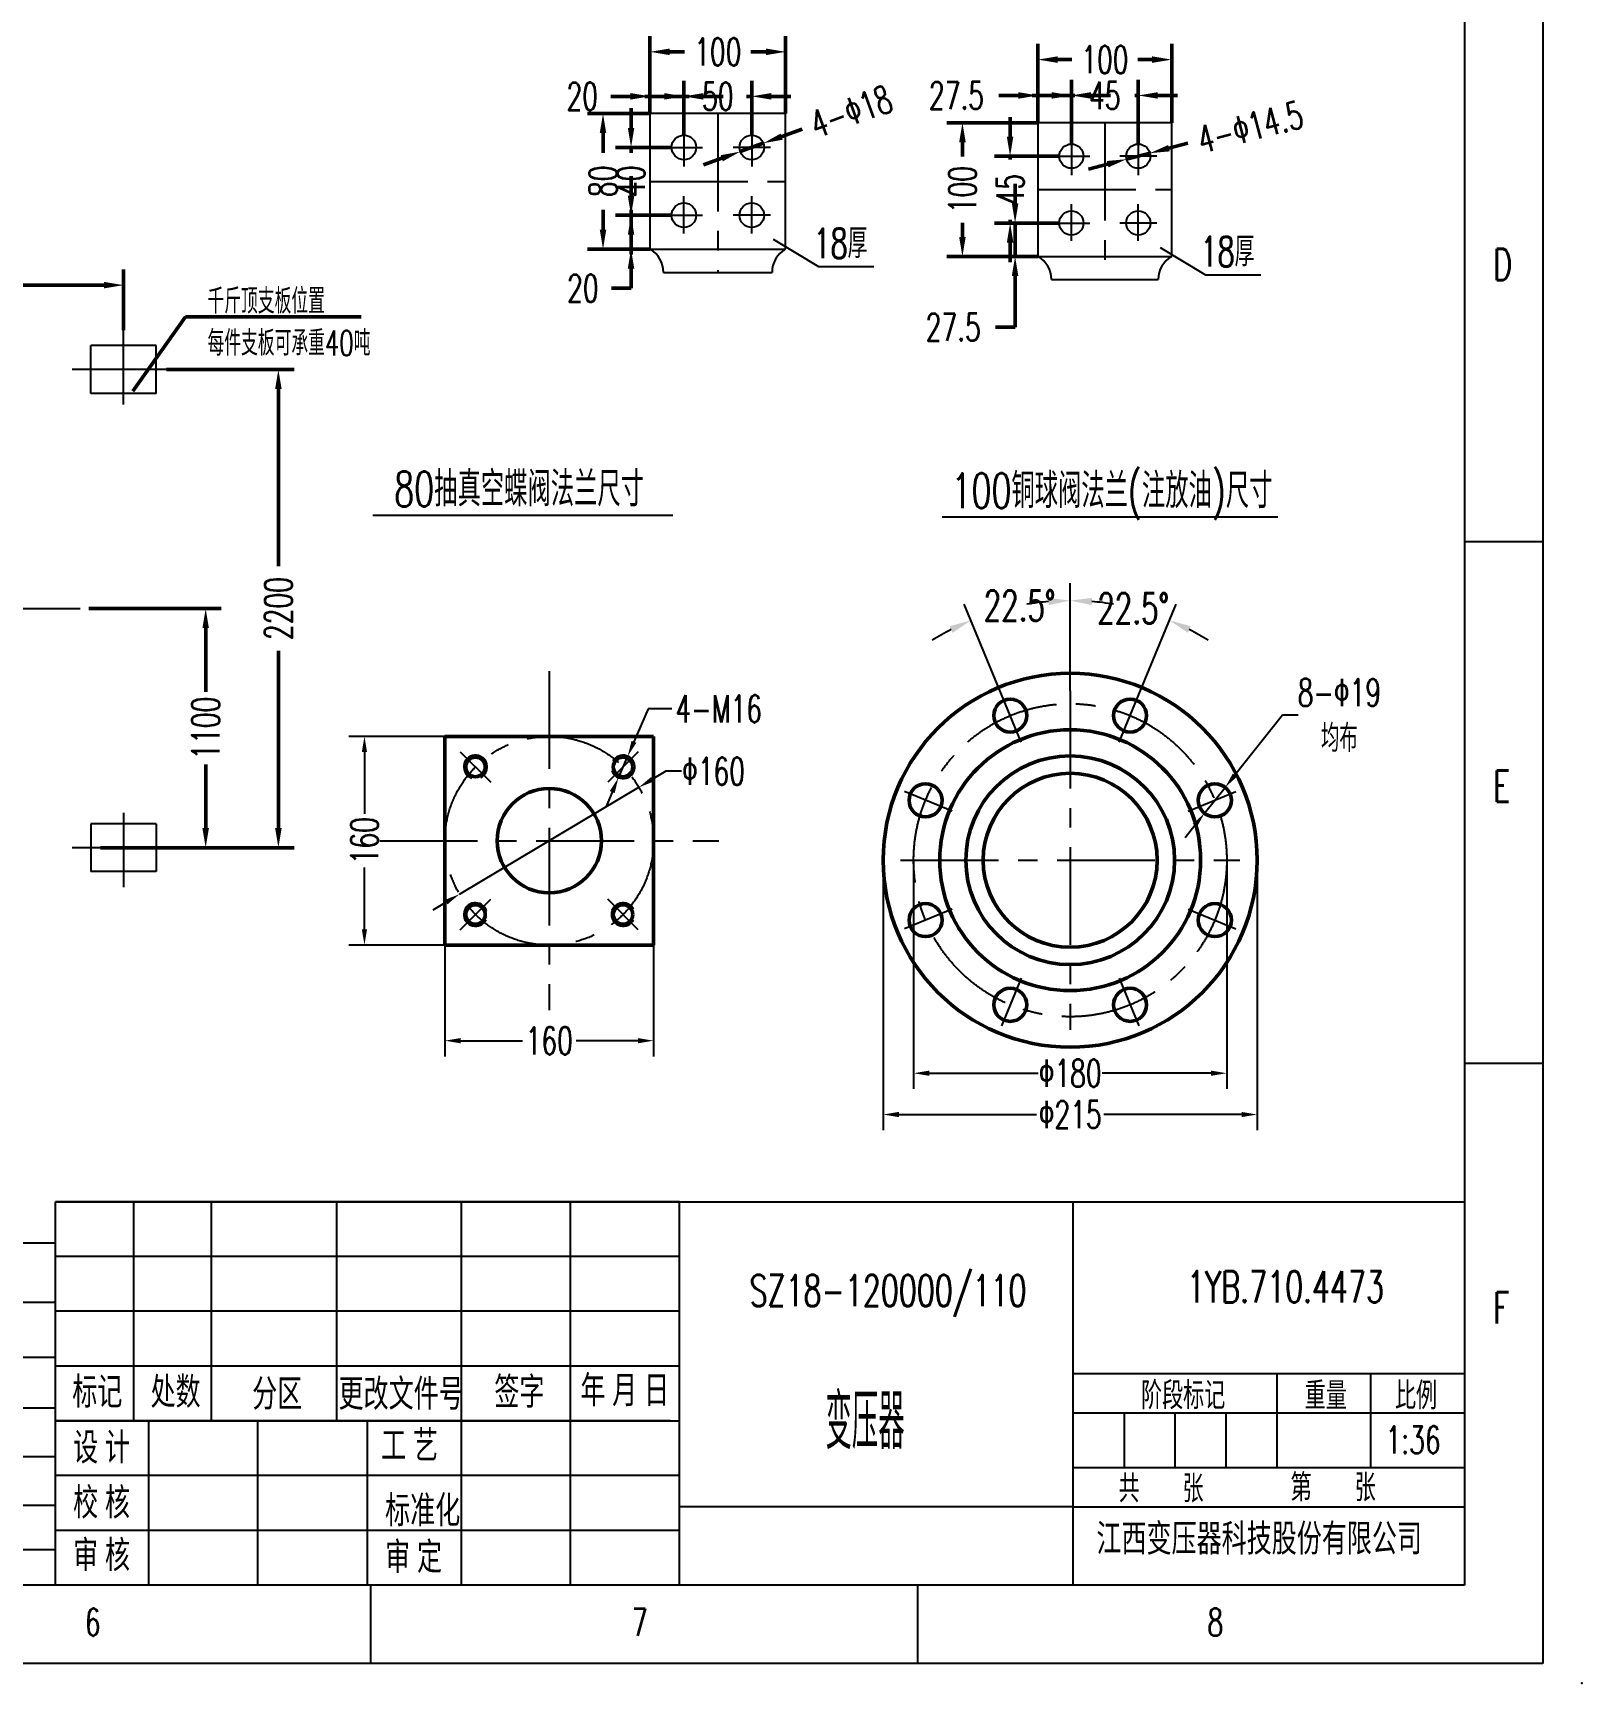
# Model space of a CAD drawing. Header units: millimetres. Extents: x 71406 to 93150, y 2492 to 17792.
# Drawn here: x 86027 to 93150, y 2492 to 10083 of the extents above; entities that cross this region are included whole.
import ezdxf
from ezdxf.enums import TextEntityAlignment as Align

# ---------------------------------------------------------------- set-up
doc = ezdxf.new("R2010")
doc.units = ezdxf.units.MM
doc.header["$LTSCALE"] = 360
doc.linetypes.add('CENTER', pattern=[2, 1.25, -0.25, 0.25, -0.25])
doc.linetypes.add('CENTER2', pattern=[28.575, 19.05, -3.175, 3.175, -3.175])
for name, color, linetype, lineweight in [('0粗实线层', 7, 'Continuous', 50), ('2中心线层', 1, 'CENTER', 25), ('4细实线层', 2, 'Continuous', 25), ('5文字层', 6, 'Continuous', 25), ('6标注层', 3, 'Continuous', 25), ('tablist', 3, 'Continuous', 25)]:
    doc.layers.add(name, color=color, linetype=linetype, lineweight=lineweight)
doc.layers.add('2', color=2, linetype='CENTER')
doc.layers.add('中心线', color=1, linetype='CENTER2')
doc.styles.add('CFST', font='romans.shx', dxfattribs={"width": 0.67, "height": 3.5, "bigfont": 'Intecad.shx'})
doc.styles.add('HZ', font='Romans.shx', dxfattribs={"width": 0.67, "bigfont": 'gbcbig.shx'})
doc.styles.add('PC_TEXTSTYLE', font='txt.shx', dxfattribs={"width": 0.67, "bigfont": 'hztxt.shx'})
doc.styles.add('ROMANS', font='romans.shx', dxfattribs={"width": 0.67, "bigfont": 'bigfont.shx'})
doc.styles.get("Standard").update_dxf_attribs({"font": 'txt.shx', "width": 0.67, "bigfont": 'hztxt.shx'})
doc.styles.add('TH_GBDIM', font='txt.shx', dxfattribs={"width": 0.67, "bigfont": 'hztxt.shx'})
doc.styles.add('汉字', font='FSGB2312.ttf', dxfattribs={"width": 0.67})
doc.dimstyles.new('TH_GBDIM', dxfattribs={"dimscale": 36, "dimtxt": 3.5, "dimasz": 2.5, "dimexe": 2, "dimexo": 0, "dimgap": 1.5, "dimtad": 0, "dimtoh": 1, "dimdec": 1, "dimdsep": 46, "dimtxsty": 'TH_GBDIM', "dimcen": 2.5, "dimclrd": 3, "dimclre": 3, "dimclrt": 6, "dimadec": 0, "dimazin": 2, "dimtfac": 0.714286, "dimtdec": 1, "dimtmove": 0, "dimatfit": 3, "dimfxl": 2, "dimtzin": 0, "dimlwd": -1, "dimlwe": -1, "dimarcsym": 0})

# ---------------------------------------------------------------- blocks, each defined once
blk = doc.blocks.new('*D846')
at = {"layer": '0粗实线层', "color": 3, "transparency": 16777216}
for p, q in [((88863.8, 9712.8), (88863.8, 10068.7)), ((89487.8, 9712.8), (89487.8, 10068.7)), ((88953.8, 9996.7), (89023.4, 9996.7)), ((89397.8, 9996.7), (89328.3, 9996.7))]:
    blk.add_line(p, q, dxfattribs=at)
for points in [[(88953.8, 10011.7), (88953.8, 9981.7), (88863.8, 9996.7)], [(89397.8, 10011.7), (89397.8, 9981.7), (89487.8, 9996.7)]]:
    blk.add_solid(points, dxfattribs=at)
at = {"layer": 'Defpoints', "color": 0, "transparency": 16777216}
for p in [(89487.8, 9996.7), (88863.8, 9712.8), (89487.8, 9712.8)]:
    blk.add_point(p, dxfattribs=at)
at = {"layer": '0粗实线层', "color": 6, "transparency": 16777216, "insert": (89175.8, 9996.7), "char_height": 126, "attachment_point": 5, "style": 'TH_GBDIM'}
blk.add_mtext('100{}{}', dxfattribs=at)
blk = doc.blocks.new('*D847')
at = {"layer": '0粗实线层', "color": 3, "transparency": 16777216}
for p, q in [((89019.8, 9613.3), (89019.8, 9863.9)), ((89331.8, 9613.3), (89331.8, 9863.9)), ((88929.8, 9791.9), (88839.8, 9791.9)), ((89019.8, 9791.9), (89044.5, 9791.9)), ((89331.8, 9791.9), (89307.2, 9791.9)), ((89421.8, 9791.9), (89511.8, 9791.9))]:
    blk.add_line(p, q, dxfattribs=at)
for points in [[(88929.8, 9806.9), (88929.8, 9776.9), (89019.8, 9791.9)], [(89421.8, 9806.9), (89421.8, 9776.9), (89331.8, 9791.9)]]:
    blk.add_solid(points, dxfattribs=at)
at = {"layer": 'Defpoints', "color": 0, "transparency": 16777216}
for p in [(89331.8, 9791.9), (89019.8, 9613.3), (89331.8, 9613.3)]:
    blk.add_point(p, dxfattribs=at)
at = {"layer": '0粗实线层', "color": 6, "transparency": 16777216, "insert": (89175.8, 9791.9), "char_height": 126, "attachment_point": 5, "style": 'TH_GBDIM'}
blk.add_mtext('50{}{}', dxfattribs=at)
blk = doc.blocks.new('*D832')
at = {"layer": '0粗实线层', "color": 3, "transparency": 16777216}
for p, q in [((88863.8, 9712.8), (88863.8, 9863.9)), ((89019.8, 9613.3), (89019.8, 9863.9)), ((88773.8, 9791.9), (88683.8, 9791.9)), ((89019.8, 9791.9), (88863.8, 9791.9)), ((89109.8, 9791.9), (89199.8, 9791.9))]:
    blk.add_line(p, q, dxfattribs=at)
for points in [[(88773.8, 9806.9), (88773.8, 9776.9), (88863.8, 9791.9)], [(89109.8, 9806.9), (89109.8, 9776.9), (89019.8, 9791.9)]]:
    blk.add_solid(points, dxfattribs=at)
at = {"layer": 'Defpoints', "color": 0, "transparency": 16777216}
for p in [(88863.8, 9791.9), (88863.8, 9712.8), (89019.8, 9613.3)]:
    blk.add_point(p, dxfattribs=at)
at = {"layer": '0粗实线层', "color": 6, "transparency": 16777216, "insert": (88552.5, 9791.9), "char_height": 126, "attachment_point": 5, "style": 'TH_GBDIM'}
blk.add_mtext('20{}{}', dxfattribs=at)
blk = doc.blocks.new('*D848')
at = {"layer": '0粗实线层', "color": 3, "transparency": 16777216}
for p, q in [((88865.3, 9712.8), (88575.9, 9712.8)), ((88647.9, 9622.8), (88647.9, 9532.2)), ((88647.9, 9178.8), (88647.9, 9269.4)), ((88865.3, 9088.8), (88575.9, 9088.8))]:
    blk.add_line(p, q, dxfattribs=at)
for points in [[(88632.9, 9622.8), (88662.9, 9622.8), (88647.9, 9712.8)], [(88632.9, 9178.8), (88662.9, 9178.8), (88647.9, 9088.8)]]:
    blk.add_solid(points, dxfattribs=at)
at = {"layer": 'Defpoints', "color": 0, "transparency": 16777216}
for p in [(88647.9, 9712.8), (88865.3, 9712.8), (88865.3, 9088.8)]:
    blk.add_point(p, dxfattribs=at)
at = {"layer": '0粗实线层', "color": 6, "transparency": 16777216, "insert": (88647.9, 9400.8), "char_height": 126, "attachment_point": 5, "rotation": 90, "style": 'TH_GBDIM'}
blk.add_mtext('80{}{}', dxfattribs=at)
blk = doc.blocks.new('*D849')
at = {"layer": '0粗实线层', "color": 3, "transparency": 16777216}
for p, q in [((88776.9, 9646.8), (88776.9, 9736.8)), ((88963.3, 9556.8), (88704.9, 9556.8)), ((88776.9, 9556.8), (88776.9, 9532.2)), ((88776.9, 9244.8), (88776.9, 9269.4)), ((88963.3, 9244.8), (88704.9, 9244.8)), ((88776.9, 9154.8), (88776.9, 9064.8))]:
    blk.add_line(p, q, dxfattribs=at)
for points in [[(88761.9, 9646.8), (88791.9, 9646.8), (88776.9, 9556.8)], [(88761.9, 9154.8), (88791.9, 9154.8), (88776.9, 9244.8)]]:
    blk.add_solid(points, dxfattribs=at)
at = {"layer": 'Defpoints', "color": 0, "transparency": 16777216}
for p in [(88963.3, 9556.8), (88776.9, 9244.8), (88963.3, 9244.8)]:
    blk.add_point(p, dxfattribs=at)
at = {"layer": '0粗实线层', "color": 6, "transparency": 16777216, "insert": (88776.9, 9400.8), "char_height": 126, "attachment_point": 5, "rotation": 90, "style": 'TH_GBDIM'}
blk.add_mtext('40{}{}', dxfattribs=at)
blk = doc.blocks.new('*D850')
at = {"layer": '0粗实线层', "color": 3, "transparency": 16777216}
for p, q in [((88776.9, 9334.8), (88776.9, 9424.8)), ((88963.3, 9244.8), (88704.9, 9244.8)), ((88776.9, 9244.8), (88776.9, 9088.8)), ((88865.3, 9088.8), (88704.9, 9088.8)), ((88776.9, 8998.8), (88776.9, 8908.8)), ((88776.9, 8908.8), (88686.9, 8908.8))]:
    blk.add_line(p, q, dxfattribs=at)
for points in [[(88761.9, 9334.8), (88791.9, 9334.8), (88776.9, 9244.8)], [(88761.9, 8998.8), (88791.9, 8998.8), (88776.9, 9088.8)]]:
    blk.add_solid(points, dxfattribs=at)
at = {"layer": 'Defpoints', "color": 0, "transparency": 16777216}
for p in [(88963.3, 9244.8), (88776.9, 9088.8), (88865.3, 9088.8)]:
    blk.add_point(p, dxfattribs=at)
at = {"layer": '0粗实线层', "color": 6, "transparency": 16777216, "insert": (88555.5, 8908.8), "char_height": 126, "attachment_point": 5, "style": 'TH_GBDIM'}
blk.add_mtext('20{}{}', dxfattribs=at)
blk = doc.blocks.new('*D851')
at = {"layer": '0粗实线层', "color": 3, "transparency": 16777216}
for p, q in [((89563.5, 9640.6), (89469.7, 9606.6)), ((89278.7, 9537.5), (89385, 9576)), ((89194, 9506.9), (89109.4, 9476.3))]:
    blk.add_line(p, q, dxfattribs=at)
for points in [[(89464.6, 9620.7), (89474.8, 9592.5), (89385, 9576)], [(89188.9, 9521), (89199.1, 9492.8), (89278.7, 9537.5)]]:
    blk.add_solid(points, dxfattribs=at)
at = {"layer": 'Defpoints', "color": 0, "transparency": 16777216}
for p in [(89385, 9576), (89278.7, 9537.5)]:
    blk.add_point(p, dxfattribs=at)
at = {"layer": '0粗实线层', "color": 6, "transparency": 16777216, "insert": (89788.7, 9722), "char_height": 126, "attachment_point": 5, "rotation": 19.88309, "style": 'TH_GBDIM'}
blk.add_mtext('4-Φ18{}{}', dxfattribs=at)
blk = doc.blocks.new('*D852')
at = {"layer": '0粗实线层', "color": 3, "transparency": 16777216}
for p, q in [((90648.2, 9670.4), (90648.2, 10032.8)), ((91263.3, 9670.4), (91263.3, 10032.8)), ((90738.2, 9960.8), (90803.3, 9960.8)), ((91173.3, 9960.8), (91108.2, 9960.8))]:
    blk.add_line(p, q, dxfattribs=at)
for points in [[(90738.2, 9975.8), (90738.2, 9945.8), (90648.2, 9960.8)], [(91173.3, 9975.8), (91173.3, 9945.8), (91263.3, 9960.8)]]:
    blk.add_solid(points, dxfattribs=at)
at = {"layer": 'Defpoints', "color": 0, "transparency": 16777216}
for p in [(91263.3, 9960.8), (90648.2, 9670.4), (91263.3, 9670.4)]:
    blk.add_point(p, dxfattribs=at)
at = {"layer": '0粗实线层', "color": 6, "transparency": 16777216, "insert": (90955.8, 9960.8), "char_height": 126, "attachment_point": 5, "style": 'TH_GBDIM'}
blk.add_mtext('100{}{}', dxfattribs=at)
blk = doc.blocks.new('*D853')
at = {"layer": '0粗实线层', "color": 3, "transparency": 16777216}
for p, q in [((90712, 9796), (90622, 9796)), ((90802, 9572.4), (90802, 9868)), ((90802, 9796), (90817.3, 9796)), ((91109.5, 9796), (91094.2, 9796)), ((91109.5, 9572.4), (91109.5, 9868)), ((91199.5, 9796), (91289.5, 9796))]:
    blk.add_line(p, q, dxfattribs=at)
for points in [[(90712, 9811), (90712, 9781), (90802, 9796)], [(91199.5, 9811), (91199.5, 9781), (91109.5, 9796)]]:
    blk.add_solid(points, dxfattribs=at)
at = {"layer": 'Defpoints', "color": 0, "transparency": 16777216}
for p in [(91109.5, 9796), (90802, 9572.4), (91109.5, 9572.4)]:
    blk.add_point(p, dxfattribs=at)
at = {"layer": '0粗实线层', "color": 6, "transparency": 16777216, "insert": (90955.8, 9796), "char_height": 126, "attachment_point": 5, "style": 'TH_GBDIM'}
blk.add_mtext('45{}{}', dxfattribs=at)
blk = doc.blocks.new('*D833')
at = {"layer": '0粗实线层', "color": 3, "transparency": 16777216}
for p, q in [((90558.2, 9796), (90468.2, 9796)), ((90648.2, 9670.4), (90648.2, 9868)), ((90802, 9796), (90648.2, 9796)), ((90802, 9572.4), (90802, 9868)), ((90892, 9796), (90982, 9796))]:
    blk.add_line(p, q, dxfattribs=at)
for points in [[(90558.2, 9811), (90558.2, 9781), (90648.2, 9796)], [(90892, 9811), (90892, 9781), (90802, 9796)]]:
    blk.add_solid(points, dxfattribs=at)
at = {"layer": 'Defpoints', "color": 0, "transparency": 16777216}
for p in [(90648.2, 9796), (90648.2, 9670.4), (90802, 9572.4)]:
    blk.add_point(p, dxfattribs=at)
at = {"layer": '0粗实线层', "color": 6, "transparency": 16777216, "insert": (90273.5, 9796), "char_height": 126, "attachment_point": 5, "style": 'TH_GBDIM'}
blk.add_mtext('27.5{}{}', dxfattribs=at)
blk = doc.blocks.new('*D854')
at = {"layer": '0粗实线层', "color": 3, "transparency": 16777216}
for p, q in [((90649.6, 9670.4), (90228.9, 9670.4)), ((90300.9, 9580.4), (90300.9, 9515.3)), ((90300.9, 9145.3), (90300.9, 9210.3)), ((90649.6, 9055.3), (90228.9, 9055.3))]:
    blk.add_line(p, q, dxfattribs=at)
for points in [[(90285.9, 9580.4), (90315.9, 9580.4), (90300.9, 9670.4)], [(90285.9, 9145.3), (90315.9, 9145.3), (90300.9, 9055.3)]]:
    blk.add_solid(points, dxfattribs=at)
at = {"layer": 'Defpoints', "color": 0, "transparency": 16777216}
for p in [(90300.9, 9670.4), (90649.6, 9670.4), (90649.6, 9055.3)]:
    blk.add_point(p, dxfattribs=at)
at = {"layer": '0粗实线层', "color": 6, "transparency": 16777216, "insert": (90300.9, 9362.8), "char_height": 126, "attachment_point": 5, "rotation": 90, "style": 'TH_GBDIM'}
blk.add_mtext('100{}{}', dxfattribs=at)
blk = doc.blocks.new('*D855')
at = {"layer": '0粗实线层', "color": 3, "transparency": 16777216}
for p, q in [((90520.1, 9606.6), (90520.1, 9696.6)), ((90746.2, 9516.6), (90448.1, 9516.6)), ((90520.1, 9516.6), (90520.1, 9501.3)), ((90746.2, 9209), (90448.1, 9209)), ((90520.1, 9209), (90520.1, 9224.4)), ((90520.1, 9119), (90520.1, 9029))]:
    blk.add_line(p, q, dxfattribs=at)
for points in [[(90505.1, 9606.6), (90535.1, 9606.6), (90520.1, 9516.6)], [(90505.1, 9119), (90535.1, 9119), (90520.1, 9209)]]:
    blk.add_solid(points, dxfattribs=at)
at = {"layer": 'Defpoints', "color": 0, "transparency": 16777216}
for p in [(90746.2, 9516.6), (90520.1, 9209), (90746.2, 9209)]:
    blk.add_point(p, dxfattribs=at)
at = {"layer": '0粗实线层', "color": 6, "transparency": 16777216, "insert": (90520.1, 9362.8), "char_height": 126, "attachment_point": 5, "rotation": 90, "style": 'TH_GBDIM'}
blk.add_mtext('45{}{}', dxfattribs=at)
blk = doc.blocks.new('*D856')
at = {"layer": '0粗实线层', "color": 3, "transparency": 16777216}
for p, q in [((90543.1, 9299), (90543.1, 9389)), ((90746.2, 9209), (90471.1, 9209)), ((90543.1, 9209), (90543.1, 9055.3)), ((90649.6, 9055.3), (90471.1, 9055.3)), ((90543.1, 8965.3), (90543.1, 8729.8)), ((90543.1, 8729.8), (90453.1, 8729.8))]:
    blk.add_line(p, q, dxfattribs=at)
for points in [[(90528.1, 9299), (90558.1, 9299), (90543.1, 9209)], [(90528.1, 8965.3), (90558.1, 8965.3), (90543.1, 9055.3)]]:
    blk.add_solid(points, dxfattribs=at)
at = {"layer": 'Defpoints', "color": 0, "transparency": 16777216}
for p in [(90746.2, 9209), (90543.1, 9055.3), (90649.6, 9055.3)]:
    blk.add_point(p, dxfattribs=at)
at = {"layer": '0粗实线层', "color": 6, "transparency": 16777216, "insert": (90258.4, 8729.8), "char_height": 126, "attachment_point": 5, "style": 'TH_GBDIM'}
blk.add_mtext('27.5{}{}', dxfattribs=at)
blk = doc.blocks.new('*D857')
at = {"layer": '0粗实线层', "color": 3, "transparency": 16777216}
for p, q in [((91337.7, 9576), (91250.6, 9553.3)), ((91055.6, 9502.6), (91163.5, 9530.7)), ((90968.5, 9479.9), (90881.4, 9457.3))]:
    blk.add_line(p, q, dxfattribs=at)
for points in [[(91246.8, 9567.8), (91254.4, 9538.8), (91163.5, 9530.7)], [(90964.7, 9494.4), (90972.3, 9465.4), (91055.6, 9502.6)]]:
    blk.add_solid(points, dxfattribs=at)
at = {"layer": 'Defpoints', "color": 0, "transparency": 16777216}
for p in [(91055.6, 9502.6), (91163.5, 9530.7)]:
    blk.add_point(p, dxfattribs=at)
at = {"layer": '0粗实线层', "color": 6, "transparency": 16777216, "insert": (91624, 9650.4), "char_height": 126, "attachment_point": 5, "rotation": 14.58002, "style": 'TH_GBDIM'}
blk.add_mtext('4-Φ14.5{}{}', dxfattribs=at)
blk = doc.blocks.new('*D858')
at = {"layer": '6标注层', "color": 3, "transparency": 16777216}
for p, q in [((89936.4, 6277.7), (89936.4, 5035.7)), ((91656.4, 6277.7), (91656.4, 5035.7)), ((90008.4, 5107.7), (90642.1, 5107.7)), ((91584.4, 5107.7), (90950.8, 5107.7))]:
    blk.add_line(p, q, dxfattribs=at)
for points in [[(90008.4, 5119.7), (90008.4, 5095.7), (89936.4, 5107.7)], [(91584.4, 5119.7), (91584.4, 5095.7), (91656.4, 5107.7)]]:
    blk.add_solid(points, dxfattribs=at)
at = {"layer": 'Defpoints', "color": 0, "transparency": 16777216}
for p in [(89936.4, 6277.7), (91656.4, 6277.7), (91656.4, 5107.7)]:
    blk.add_point(p, dxfattribs=at)
at = {"layer": '6标注层', "color": 6, "transparency": 16777216, "insert": (90796.4, 5107.7), "char_height": 126, "attachment_point": 5}
blk.add_mtext('Φ215{}{}', dxfattribs=at)
blk = doc.blocks.new('*D859')
at = {"layer": '6标注层', "color": 3, "transparency": 16777216}
for p, q in [((90076.4, 6277.7), (90076.4, 5225.7)), ((91516.4, 6277.7), (91516.4, 5225.7)), ((90148.4, 5297.7), (90649.2, 5297.7)), ((91444.4, 5297.7), (90943.7, 5297.7))]:
    blk.add_line(p, q, dxfattribs=at)
for points in [[(90148.4, 5309.7), (90148.4, 5285.7), (90076.4, 5297.7)], [(91444.4, 5309.7), (91444.4, 5285.7), (91516.4, 5297.7)]]:
    blk.add_solid(points, dxfattribs=at)
at = {"layer": 'Defpoints', "color": 0, "transparency": 16777216}
for p in [(90076.4, 6277.7), (91516.4, 6277.7), (91516.4, 5297.7)]:
    blk.add_point(p, dxfattribs=at)
at = {"layer": '6标注层', "color": 6, "transparency": 16777216, "insert": (90796.4, 5297.7), "char_height": 126, "attachment_point": 5}
blk.add_mtext('Φ180{}{}', dxfattribs=at)
blk = doc.blocks.new('*D860')
at = {"layer": '6标注层', "color": 3, "transparency": 16777216}
for p, q in [((87920.8, 5887.4), (87920.8, 5375.4)), ((88880.8, 5887.4), (88880.8, 5375.4)), ((87992.8, 5447.4), (88277.3, 5447.4)), ((88808.8, 5447.4), (88524.3, 5447.4))]:
    blk.add_line(p, q, dxfattribs=at)
for points in [[(87992.8, 5459.4), (87992.8, 5435.4), (87920.8, 5447.4)], [(88808.8, 5459.4), (88808.8, 5435.4), (88880.8, 5447.4)]]:
    blk.add_solid(points, dxfattribs=at)
at = {"layer": 'Defpoints', "color": 0, "transparency": 16777216}
for p in [(87920.8, 5887.4), (88880.8, 5887.4), (88880.8, 5447.4)]:
    blk.add_point(p, dxfattribs=at)
at = {"layer": '6标注层', "color": 6, "transparency": 16777216, "insert": (88400.8, 5447.4), "char_height": 126, "attachment_point": 5}
blk.add_mtext('160{}{}', dxfattribs=at)
blk = doc.blocks.new('*D834')
at = {"layer": '6标注层', "color": 3, "transparency": 16777216}
for p, q in [((87920.8, 6847.4), (87478.8, 6847.4)), ((87550.8, 6775.4), (87550.8, 6490.9)), ((87550.8, 5959.4), (87550.8, 6243.9)), ((87920.8, 5887.4), (87478.8, 5887.4))]:
    blk.add_line(p, q, dxfattribs=at)
for points in [[(87538.8, 6775.4), (87562.8, 6775.4), (87550.8, 6847.4)], [(87538.8, 5959.4), (87562.8, 5959.4), (87550.8, 5887.4)]]:
    blk.add_solid(points, dxfattribs=at)
at = {"layer": 'Defpoints', "color": 0, "transparency": 16777216}
for p in [(87920.8, 6847.4), (87550.8, 5887.4), (87920.8, 5887.4)]:
    blk.add_point(p, dxfattribs=at)
at = {"layer": '6标注层', "color": 6, "transparency": 16777216, "insert": (87550.8, 6367.4), "char_height": 126, "attachment_point": 5, "rotation": 90}
blk.add_mtext('160{}{}', dxfattribs=at)
blk = doc.blocks.new('*D835')
at = {"layer": '6标注层', "color": 3, "transparency": 16777216}
for p, q in [((88936.9, 6686.8), (88875, 6649.9)), ((89008.9, 6686.8), (88936.9, 6686.8)), ((87988.4, 6121.7), (88813.2, 6613.1)), ((87926.6, 6084.9), (87864.7, 6048))]:
    blk.add_line(p, q, dxfattribs=at)
for points in [[(88868.9, 6660.2), (88881.2, 6639.6), (88813.2, 6613.1)], [(87920.4, 6095.2), (87932.7, 6074.5), (87988.4, 6121.7)]]:
    blk.add_solid(points, dxfattribs=at)
at = {"layer": 'Defpoints', "color": 0, "transparency": 16777216}
for p in [(88813.2, 6613.1), (87988.4, 6121.7)]:
    blk.add_point(p, dxfattribs=at)
at = {"layer": '6标注层', "color": 6, "transparency": 16777216, "insert": (89156.1, 6686.8), "char_height": 126, "attachment_point": 5}
blk.add_mtext('Φ160{}{}', dxfattribs=at)
blk = doc.blocks.new('*D861')
at = {"layer": '6标注层', "color": 3, "transparency": 16777216}
for p, q in [((88855.6, 6973.9), (88790.2, 6822.5)), ((88965, 6973.9), (88855.6, 6973.9)), ((88718.8, 6657.2), (88761.6, 6756.4)), ((88690.3, 6591.1), (88661.7, 6525))]:
    blk.add_line(p, q, dxfattribs=at)
for points in [[(88779.2, 6827.2), (88801.2, 6817.7), (88761.6, 6756.4)], [(88679.2, 6595.9), (88701.3, 6586.4), (88718.8, 6657.2)]]:
    blk.add_solid(points, dxfattribs=at)
at = {"layer": 'Defpoints', "color": 0, "transparency": 16777216}
for p in [(88761.6, 6756.4), (88718.8, 6657.2)]:
    blk.add_point(p, dxfattribs=at)
at = {"layer": '6标注层', "color": 6, "transparency": 16777216, "insert": (89180, 6973.9), "char_height": 126, "attachment_point": 5}
blk.add_mtext('4-M16{}{}', dxfattribs=at)
blk = doc.blocks.new('*D862')
at = {"layer": '6标注层', "color": 3, "transparency": 16777216}
for p, q in [((91773, 6944.3), (91553.8, 6669)), ((91845, 6944.3), (91773, 6944.3)), ((91414.3, 6493.7), (91509, 6612.7)), ((91369.5, 6437.4), (91324.6, 6381.1))]:
    blk.add_line(p, q, dxfattribs=at)
for points in [[(91544.4, 6676.5), (91563.2, 6661.5), (91509, 6612.7)], [(91360.1, 6444.9), (91378.9, 6429.9), (91414.3, 6493.7)]]:
    blk.add_solid(points, dxfattribs=at)
at = {"layer": 'Defpoints', "color": 0, "transparency": 16777216}
for p in [(91509, 6612.7), (91414.3, 6493.7)]:
    blk.add_point(p, dxfattribs=at)
at = {"layer": '6标注层', "color": 6, "transparency": 16777216, "insert": (92034.4, 6944.3), "char_height": 126, "attachment_point": 5}
blk.add_mtext('8-Φ19\\P均布', dxfattribs=at)
blk = doc.blocks.new('*D867')
at = {"layer": '0粗实线层', "color": 3, "transparency": 16777216}
for p, q in [((84343, 8699.2), (84343, 8995.3)), ((86443, 8716.4), (86443, 8995.3)), ((84433, 8923.3), (85198.3, 8923.3)), ((86353, 8923.3), (85587.7, 8923.3))]:
    blk.add_line(p, q, dxfattribs=at)
for points in [[(84433, 8938.3), (84433, 8908.3), (84343, 8923.3)], [(86353, 8938.3), (86353, 8908.3), (86443, 8923.3)]]:
    blk.add_solid(points, dxfattribs=at)
at = {"layer": 'Defpoints', "color": 0, "transparency": 16777216}
for p in [(86443, 8923.3), (84343, 8699.2), (86443, 8716.4)]:
    blk.add_point(p, dxfattribs=at)
at = {"layer": '0粗实线层', "color": 6, "transparency": 16777216, "insert": (85393, 8923.3), "char_height": 126, "attachment_point": 5, "style": 'TH_GBDIM'}
blk.add_mtext('2100{}{}', dxfattribs=at)
blk = doc.blocks.new('*D868')
at = {"layer": '0粗实线层', "color": 3, "transparency": 16777216}
for p, q in [((86640.6, 8535.3), (87227, 8535.3)), ((87155, 8445.3), (87155, 7630)), ((87155, 6425.3), (87155, 7240.6)), ((86336.5, 6335.3), (87227, 6335.3))]:
    blk.add_line(p, q, dxfattribs=at)
for points in [[(87140, 8445.3), (87170, 8445.3), (87155, 8535.3)], [(87140, 6425.3), (87170, 6425.3), (87155, 6335.3)]]:
    blk.add_solid(points, dxfattribs=at)
at = {"layer": 'Defpoints', "color": 0, "transparency": 16777216}
for p in [(86640.6, 8535.3), (86336.5, 6335.3), (87155, 6335.3)]:
    blk.add_point(p, dxfattribs=at)
at = {"layer": '0粗实线层', "color": 6, "transparency": 16777216, "insert": (87155, 7435.3), "char_height": 126, "attachment_point": 5, "rotation": 90, "style": 'TH_GBDIM'}
blk.add_mtext('2200', dxfattribs=at)
blk = doc.blocks.new('*D837')
at = {"layer": '0粗实线层', "color": 3, "transparency": 16777216}
for p, q in [((86284, 7435.3), (86892.6, 7435.3)), ((86820.6, 7345.3), (86820.6, 7051.9)), ((86820.6, 6425.3), (86820.6, 6718.7)), ((86336.5, 6335.3), (86892.6, 6335.3))]:
    blk.add_line(p, q, dxfattribs=at)
for points in [[(86805.6, 7345.3), (86835.6, 7345.3), (86820.6, 7435.3)], [(86805.6, 6425.3), (86835.6, 6425.3), (86820.6, 6335.3)]]:
    blk.add_solid(points, dxfattribs=at)
at = {"layer": 'Defpoints', "color": 0, "transparency": 16777216}
for p in [(86284, 7435.3), (86336.5, 6335.3), (86820.6, 6335.3)]:
    blk.add_point(p, dxfattribs=at)
at = {"layer": '0粗实线层', "color": 6, "transparency": 16777216, "insert": (86820.6, 6885.3), "char_height": 126, "attachment_point": 5, "rotation": 90, "style": 'TH_GBDIM'}
blk.add_mtext('1100', dxfattribs=at)

msp = doc.modelspace()

# ---------------------------------------------------------------- linework, layer by layer
for p, q in [((88863.848, 9712.776), (88863.848, 9088.776)), ((89487.848, 9712.776), (88863.848, 9712.776)), ((89487.848, 9088.776), (89487.848, 9712.776)), ((90648.179, 9670.412), (90648.179, 9055.252)), ((91263.339, 9670.412), (90648.179, 9670.412)), ((91263.339, 9055.252), (91263.339, 9670.412)), ((88863.848, 9088.776), (89487.848, 9088.776)), ((90648.179, 9055.252), (91263.339, 9055.252)), ((88926.293, 8981.818), (89425.402, 8981.818)), ((90709.74, 8949.81), (91201.779, 8949.81)), ((86130.159, 4706.468), (92610.159, 4706.468)), ((86130.159, 2942.468), (86130.159, 4706.468)), ((88999.776, 4706.468), (86130.159, 4706.468)), ((88999.776, 2942.468), (88999.776, 4706.468)), ((90810.159, 2942.468), (90810.159, 4706.468)), ((88999.776, 3950.468), (86130.159, 3950.468)), ((92610.159, 3914.468), (90810.159, 3914.468)), ((91746.159, 3914.468), (91746.159, 3482.468)), ((92178.159, 3914.468), (92178.159, 3482.468)), ((92610.159, 3734.468), (90810.159, 3734.468)), ((88958.817, 3698.468), (86130.159, 3698.468)), ((86130.159, 3698.468), (88999.776, 3698.468)), ((92610.159, 3482.468), (90810.159, 3482.468)), ((90810.159, 3302.468), (88999.776, 3302.468)), ((90810.159, 3302.468), (92610.159, 3302.468))]:
    msp.add_line(p, q)
at = {"color": 3}
for p, q in [((89430.826, 9134.11), (89638.872, 9009.411)), ((91210.737, 9096.167), (91418.783, 8971.468)), ((89638.872, 9009.411), (89893.151, 9009.411)), ((91418.783, 8971.468), (91673.062, 8971.468))]:
    msp.add_line(p, q, dxfattribs=at)
at = {"color": 3, "lineweight": -3}
for p, q in [((84848.218, 4517.468), (86130.159, 4517.468)), ((84848.218, 4244.552), (86130.159, 4244.552)), ((84848.218, 3992.123), (86130.159, 3992.123)), ((84848.218, 3757.62), (86130.159, 3757.62)), ((84848.218, 3534.565), (86130.159, 3534.565)), ((84848.218, 3311.281), (86130.159, 3311.281)), ((84848.218, 3107.209), (86130.159, 3107.209))]:
    msp.add_line(p, q, dxfattribs=at)
for centre, radius in [((89019.848, 9556.776), 56.55), ((89331.848, 9556.776), 56.55), ((90801.969, 9516.622), 55.749), ((91109.549, 9516.622), 55.749), ((89019.848, 9244.776), 56.55), ((89331.848, 9244.776), 56.55), ((90801.969, 9209.042), 55.749), ((91109.549, 9209.042), 55.749)]:
    msp.add_circle(centre, radius)
for centre, radius, start, end in [((88801.99, 8981.818), 124.303, 0, 59.3680975), ((89549.705, 8981.818), 124.303, 120.6319025, 180), ((90587.197, 8949.81), 122.542, 0, 59.3680975), ((91324.321, 8949.81), 122.542, 120.6319025, 180)]:
    msp.add_arc(centre, radius, start, end)
msp.add_point((93150.159, 2492.468))
at = {"layer": '0粗实线层', "color": 3}
for p, q in [((86484.961, 8435.306), (86727.885, 8776.947)), ((86727.885, 8776.947), (87535.349, 8776.947))]:
    msp.add_line(p, q, dxfattribs=at)
at = {"layer": '0粗实线层'}
for p, q in [((87920.808, 6847.383), (88880.808, 6847.383)), ((87920.808, 6847.383), (87920.808, 5887.383)), ((88880.808, 6847.383), (88880.808, 5887.383)), ((87920.808, 5887.383), (88880.808, 5887.383))]:
    msp.add_line(p, q, dxfattribs=at)
for centre, radius in [((90796.448, 6277.661), 860), ((90520.916, 6942.855), 76), ((91071.98, 6942.855), 76), ((90796.448, 6277.661), 600), ((90796.448, 6277.661), 480), ((88061.397, 6706.794), 45), ((88740.219, 6706.794), 45), ((88400.808, 6367.383), 240), ((90131.255, 6553.193), 76), ((90796.448, 6277.661), 400), ((91461.641, 6553.193), 76), ((88061.397, 6027.971), 45), ((88740.219, 6027.971), 45), ((90131.255, 6002.129), 76), ((91461.641, 6002.129), 76), ((90520.916, 5612.468), 76), ((91071.98, 5612.468), 76)]:
    msp.add_circle(centre, radius, dxfattribs=at)
at = {"layer": '2', "linetype": 'ByBlock'}
for p, q in [((92610.159, 17342.468), (92610.159, 2942.468)), ((92610.159, 2942.468), (72486.159, 2942.468))]:
    msp.add_line(p, q, dxfattribs=at)
at = {"layer": '2'}
msp.add_line((88958.817, 3698.468), (86130.159, 3698.468), dxfattribs=at)
at = {"layer": '2中心线层'}
for p, q in [((89019.848, 9640.515), (89019.848, 9468.419)), ((89175.848, 9712.776), (89175.848, 8981.818)), ((89331.848, 9640.515), (89331.848, 9468.419)), ((90955.759, 9670.412), (90955.759, 8949.81)), ((90801.969, 9599.176), (90801.969, 9429.517)), ((91109.549, 9599.176), (91109.549, 9429.517)), ((88933.54, 9556.776), (89105.161, 9556.776)), ((89418.156, 9556.776), (89246.534, 9556.776)), ((90716.884, 9516.622), (90886.074, 9516.622)), ((91194.634, 9516.622), (91025.444, 9516.622)), ((88863.848, 9400.776), (89487.848, 9400.776)), ((90648.179, 9362.832), (91263.339, 9362.832)), ((89019.848, 9161.036), (89019.848, 9333.133)), ((89331.848, 9161.036), (89331.848, 9333.133)), ((90801.969, 9126.489), (90801.969, 9296.148)), ((91109.549, 9126.489), (91109.549, 9296.148)), ((88933.54, 9244.776), (89105.161, 9244.776)), ((89418.156, 9244.776), (89246.534, 9244.776)), ((90716.884, 9209.042), (90886.074, 9209.042)), ((91194.634, 9209.042), (91025.444, 9209.042)), ((88400.808, 7147.383), (88400.808, 5587.383)), ((90571.398, 6820.981), (90480.734, 7039.862)), ((90796.448, 7057.661), (90796.448, 5497.661)), ((91021.499, 6820.981), (91112.162, 7039.862)), ((87991.323, 6776.867), (88131.47, 6636.72)), ((88810.293, 6776.867), (88670.146, 6636.72)), ((90253.128, 6502.712), (90034.247, 6593.375)), ((91339.768, 6502.712), (91558.649, 6593.375)), ((87620.808, 6367.383), (89180.808, 6367.383)), ((90016.448, 6277.661), (91576.448, 6277.661)), ((87991.323, 5957.898), (88131.47, 6098.045)), ((88810.293, 5957.898), (88670.146, 6098.045)), ((90253.128, 6052.611), (90034.247, 5961.947)), ((91339.768, 6052.611), (91558.649, 5961.947)), ((90571.398, 5734.341), (90480.734, 5515.461)), ((91021.499, 5734.341), (91112.162, 5515.461))]:
    msp.add_line(p, q, dxfattribs=at)
for centre, radius in [((90796.448, 6277.661), 720), ((88400.808, 6367.383), 480)]:
    msp.add_circle(centre, radius, dxfattribs=at)
at = {"layer": '4细实线层'}
for p, q in [((86292.96, 8425.306), (86292.96, 8645.306)), ((86592.96, 8645.306), (86292.96, 8645.306)), ((86592.96, 8425.306), (86592.96, 8645.306)), ((86592.96, 8425.306), (86292.96, 8425.306)), ((86292.96, 6445.306), (86292.96, 6225.306)), ((86592.96, 6445.306), (86292.96, 6445.306)), ((86592.96, 6445.306), (86592.96, 6225.306)), ((86592.96, 6225.306), (86292.96, 6225.306))]:
    msp.add_line(p, q, dxfattribs=at)
for centre, start, end in [((88061.397, 6706.794), 296.3300313, 252.2686697), ((88740.219, 6706.794), 197.1904533, 151.2187606), ((88061.397, 6027.971), 18.8160351, 334.8744144), ((88740.219, 6027.971), 27.4091468, 333.2190561)]:
    msp.add_arc(centre, 54, start, end, dxfattribs=at)
at = {"layer": '6标注层', "linetype": 'ByBlock'}
for p, q in [((92970.159, 17702.468), (92970.159, 2582.468)), ((92970.159, 7742.468), (92610.159, 7742.468)), ((92970.159, 5342.468), (92610.159, 5342.468)), ((86490.159, 3698.468), (86490.159, 4706.468)), ((86847.394, 3698.468), (86847.394, 4706.468)), ((87423.394, 3698.468), (87423.394, 4706.468)), ((87996.65, 2942.468), (87996.65, 4706.468)), ((88499.042, 3950.468), (88499.042, 4706.468)), ((88999.776, 4454.468), (86130.159, 4454.468)), ((88999.776, 4202.468), (86130.159, 4202.468)), ((88499.042, 2942.468), (88499.042, 3950.468)), ((91044.159, 3734.468), (91044.159, 3482.468)), ((91278.159, 3734.468), (91278.159, 3482.468)), ((91512.159, 3734.468), (91512.159, 3482.468)), ((86558.541, 2942.468), (86558.541, 3698.468)), ((87060.65, 2942.468), (87060.65, 3698.468)), ((87564.654, 2942.468), (87564.967, 3698.468)), ((88999.776, 3446.468), (86130.159, 3446.468)), ((88999.776, 3194.468), (86130.159, 3194.468)), ((87579.159, 2942.468), (87579.159, 2582.468)), ((90094.659, 2942.468), (90094.659, 2582.468)), ((92970.159, 2582.468), (71586.159, 2582.468))]:
    msp.add_line(p, q, dxfattribs=at)
at = {"layer": '6标注层', "color": 3}
for p, q in [((90796.448, 7057.661), (90796.448, 7552.023)), ((90796.448, 7057.661), (90796.448, 7552.023)), ((90480.734, 7039.862), (90308.771, 7455.018)), ((91112.162, 7039.862), (91284.125, 7455.018))]:
    msp.add_line(p, q, dxfattribs=at)
for start, end in [(94.7985904, 99.5971808), (80.4028192, 85.2014096), (117.2985904, 122.0971808), (57.9028192, 62.7014096)]:
    msp.add_arc((90796.448, 6277.661), 1194.362, start, end, dxfattribs=at)
for points in [[(90695.838, 7484.489), (90697.233, 7451.185), (90796.448, 7472.023)], [(90895.663, 7451.185), (90897.058, 7484.489), (90796.448, 7472.023)], [(90241.664, 7354.123), (90255.698, 7323.888), (90339.386, 7381.108)], [(91337.198, 7323.888), (91351.232, 7354.123), (91253.51, 7381.108)]]:
    msp.add_solid(points, dxfattribs=at)
at = {"layer": 'tablist'}
for p, q in [((87589.88, 7865.559), (88968.288, 7865.559)), ((90208.183, 7857.661), (91750.966, 7857.661))]:
    msp.add_line(p, q, dxfattribs=at)
at = {"layer": '中心线'}
for p, q in [((86442.96, 8374.807), (86442.96, 8716.404)), ((86640.585, 8535.306), (86206.789, 8535.306)), ((81940.162, 7435.306), (86244.031, 7435.306)), ((86442.96, 6495.805), (86442.96, 6154.208)), ((86640.585, 6335.306), (86206.789, 6335.306))]:
    msp.add_line(p, q, dxfattribs=at)

# ---------------------------------------------------------------- texts
at = {"layer": '5文字层', "width": 0.67}
for s, p in [('千斤顶支板位置', (86828.874, 8792.308)), ('每件支板可承重40吨', (86828.874, 8599.256))]:
    msp.add_text(s, height=115.2001, dxfattribs=at).set_placement(p)
at = {"layer": '5文字层', "char_height": 136.5, "width": 1353.61496, "attachment_point": 2, "style": 'PC_TEXTSTYLE'}
for insert in [(89740.097, 9183.637), (91520.009, 9145.694)]:
    msp.add_mtext('18厚', dxfattribs=dict(at, insert=insert))
at = {"layer": '5文字层', "char_height": 160, "width": 2000, "attachment_point": 2}
for s, insert in [('80抽真空蝶阀法兰尺寸', (88262.155, 8065.559)), ('100铜球阀法兰(注放油)尺寸', (90988.575, 8057.661))]:
    msp.add_mtext(s, dxfattribs=dict(at, insert=insert))
at = {"layer": '6标注层', "linetype": 'ByBlock'}
for s, height, style, width, p in [('D', 144, 'ROMANS', 0.67, (92741.823, 8946.43)), ('E', 144, 'ROMANS', 0.67, (92741.823, 6546.43)), ('F', 144, 'ROMANS', 0.67, (92741.823, 4146.43)), ('阶段标记', 126, 'CFST', 0.7, (91121.794, 3752.117)), ('重量', 126, 'CFST', 0.7, (91875.016, 3751.375)), ('比例', 126, 'CFST', 0.7, (92290.018, 3751.375)), ('共   张', 126, 'CFST', 0.7, (91018.983, 3323.433)), ('第   张', 126, 'CFST', 0.7, (91810.529, 3328.291)), ('6', 126, 'ROMANS', 0.67, (86264.993, 2709.765)), ('7', 126, 'ROMANS', 0.67, (88780.493, 2709.765)), ('8', 126, 'ROMANS', 0.67, (91427.577, 2709.765))]:
    msp.add_text(s, height=height, dxfattribs=dict(at, style=style, width=width)).set_placement(p)
at = {"layer": '6标注层', "style": 'HZ', "width": 0.67}
for s, p in [('SZ18-120000/110', (89958.576, 4287.411)), ('1YB.710.4473', (91786.911, 4315.64))]:
    msp.add_text(s, height=144, dxfattribs=at).set_placement(p, align=Align.MIDDLE)
for s, height, p in [('变压器', 252, (89670.732, 3569.445)), ('1:36', 126, (92246.712, 3547.779))]:
    msp.add_text(s, height=height, dxfattribs=at).set_placement(p)
at = {"layer": '6标注层', "color": 6, "char_height": 140, "attachment_point": 5}
for insert in [(90563.44, 7449.074), (91086.123, 7436.362)]:
    msp.add_mtext('22.5°', dxfattribs=dict(at, insert=insert))
at = {"layer": '6标注层', "linetype": 'ByBlock', "char_height": 126, "attachment_point": 1, "style": '汉字'}
for s, insert, width in [('标记', (86207.154, 3898.153), 747.6084), ('处数', (86567.154, 3898.153), 747.6084), ('分区', (87034.685, 3889.083), 747.6084), ('更改文件号', (87431.714, 3889.083), 747.6084), ('签字', (88148.389, 3898.153), 747.6084), ('年 月 日', (88543.566, 3905.056), 747.6084), ('设 计', (86210.966, 3642.256), 747.6084), ('工 艺', (87627.807, 3651.668), 747.6084), ('校 核', (86210.966, 3388.862), 747.6084), ('标准化', (87645.916, 3352.801), 747.6084), ('江西变压器科技股份有限公司', (90917.222, 3222.741), 1584.80678), ('审 核', (86210.966, 3146.843), 747.6084), ('审 定', (87645.916, 3138.668), 747.6084)]:
    msp.add_mtext(s, dxfattribs=dict(at, insert=insert, width=width))

# ---------------------------------------------------------------- dimensions: what is measured, and where the dimension line sits
at = {"layer": '0粗实线层'}
for base, p1, p2, text, override, picture, middle in [((89487.848, 9996.725), (88863.848, 9712.776), (89487.848, 9712.776), '100{}{}', {"dimgap": 1.5, "dimtad": 0, "dimjust": 0, "dimdec": 1, "dimlfac": 1, "dimse1": 0, "dimse2": 0, "dimsd1": 0, "dimsd2": 0}, '*D846', (89175.848, 9996.725)), ((88863.848, 9791.91), (89019.848, 9613.326), (88863.848, 9712.776), '20{}{}', {"dimgap": 1.5, "dimtad": 0, "dimjust": 0, "dimdec": 1, "dimlfac": 1, "dimse1": 0, "dimse2": 0, "dimsd1": 0, "dimsd2": 0}, '*D832', (88552.463, 9791.91)), ((90648.179, 9795.959), (90801.969, 9572.371), (90648.179, 9670.412), '27.5{}{}', {"dimgap": 1.5, "dimtad": 0, "dimjust": 0, "dimdec": 1, "dimlfac": 1, "dimse1": 0, "dimse2": 0, "dimsd1": 0, "dimsd2": 0}, '*D833', (90273.479, 9795.959)), ((86442.96, 8923.304), (84342.96, 8699.209), (86442.96, 8716.404), '<>{}{}', {"dimgap": 1.5, "dimtad": 0, "dimjust": 0, "dimdec": 0, "dimlfac": 1, "dimse1": 0, "dimse2": 0, "dimsd1": 0, "dimsd2": 0}, '*D867', (85392.96, 8923.304))]:
    dim = msp.add_linear_dim(base=base, p1=p1, p2=p2, text=text, dimstyle='TH_GBDIM', override=override, dxfattribs=at)
    dim.commit()
    dim.dimension.update_dxf_attribs({"geometry": picture, "text_midpoint": middle})
for base, p1, p2, text, picture, middle in [((91263.339, 9960.829), (90648.179, 9670.412), (91263.339, 9670.412), '100{}{}', '*D852', (90955.759, 9960.829)), ((89331.848, 9791.91), (89019.848, 9613.326), (89331.848, 9613.326), '50{}{}', '*D847', (89175.848, 9791.91)), ((91109.549, 9795.959), (90801.969, 9572.371), (91109.549, 9572.371), '45{}{}', '*D853', (90955.759, 9795.959))]:
    dim = msp.add_linear_dim(base=base, p1=p1, p2=p2, text=text, dimstyle='TH_GBDIM', override={"dimgap": 1.5, "dimtad": 0, "dimjust": 0, "dimdec": 1, "dimlfac": 1, "dimse1": 0, "dimse2": 0, "dimsd1": 0, "dimsd2": 0}, dxfattribs=at)
    dim.commit()
    dim.dimension.update_dxf_attribs({"geometry": picture, "text_midpoint": middle, "dimtype": 160})
dim = msp.add_diameter_dim_2p(p1=(89278.669, 9537.543), p2=(89385.027, 9576.009), text='4-Φ18{}{}', dimstyle='TH_GBDIM', override={"dimgap": 1.5, "dimtad": 0, "dimjust": 0, "dimtih": 0, "dimtoh": 0, "dimdec": 1, "dimlfac": 1, "dimse1": 0, "dimse2": 0, "dimsd1": 0, "dimsd2": 0, "dimtix": 0, "dimtofl": 1, "dimatfit": 3}, dxfattribs=at)
dim.commit()
dim.dimension.update_dxf_attribs({"geometry": '*D851', "text_midpoint": (89788.736, 9722.015), "dimtype": 163})
dim = msp.add_diameter_dim_2p(p1=(91055.595, 9502.589), p2=(91163.503, 9530.656), text='4-Φ14.5{}{}', dimstyle='TH_GBDIM', override={"dimgap": 1.5, "dimtad": 0, "dimjust": 0, "dimtih": 0, "dimtoh": 0, "dimdec": 1, "dimlfac": 1, "dimse1": 0, "dimse2": 0, "dimsd1": 0, "dimsd2": 0, "dimtix": 0, "dimtofl": 1, "dimatfit": 3}, dxfattribs=at)
dim.commit()
dim.dimension.update_dxf_attribs({"geometry": '*D857', "text_midpoint": (91623.958, 9650.424)})
for base, p1, p2, text, picture, middle in [((88776.902, 9244.776), (88963.298, 9556.776), (88963.298, 9244.776), '40{}{}', '*D849', (88776.902, 9400.776)), ((90520.07, 9209.042), (90746.22, 9516.622), (90746.22, 9209.042), '45{}{}', '*D855', (90520.07, 9362.832)), ((90543.146, 9055.252), (90746.22, 9209.042), (90649.635, 9055.252), '27.5{}{}', '*D856', (90258.446, 8729.791))]:
    dim = msp.add_linear_dim(base=base, p1=p1, p2=p2, angle=90, text=text, dimstyle='TH_GBDIM', override={"dimgap": 1.5, "dimtad": 0, "dimjust": 0, "dimdec": 1, "dimlfac": 1, "dimse1": 0, "dimse2": 0, "dimsd1": 0, "dimsd2": 0}, dxfattribs=at)
    dim.commit()
    dim.dimension.update_dxf_attribs({"geometry": picture, "text_midpoint": middle, "dimtype": 160})
for base, p1, p2, text, picture, middle in [((88647.906, 9712.776), (88865.325, 9088.776), (88865.325, 9712.776), '80{}{}', '*D848', (88647.906, 9400.776)), ((90300.883, 9670.412), (90649.635, 9055.252), (90649.635, 9670.412), '100{}{}', '*D854', (90300.883, 9362.832)), ((88776.902, 9088.776), (88963.298, 9244.776), (88865.325, 9088.776), '20{}{}', '*D850', (88555.517, 8908.776))]:
    dim = msp.add_linear_dim(base=base, p1=p1, p2=p2, angle=90, text=text, dimstyle='TH_GBDIM', override={"dimgap": 1.5, "dimtad": 0, "dimjust": 0, "dimdec": 1, "dimlfac": 1, "dimse1": 0, "dimse2": 0, "dimsd1": 0, "dimsd2": 0}, dxfattribs=at)
    dim.commit()
    dim.dimension.update_dxf_attribs({"geometry": picture, "text_midpoint": middle})
for base, p1, picture, middle in [((87155.045, 6335.306), (86640.585, 8535.306), '*D868', (87155.045, 7435.306)), ((86820.603, 6335.306), (86284.031, 7435.306), '*D837', (86820.603, 6885.306))]:
    dim = msp.add_linear_dim(base=base, p1=p1, p2=(86336.496, 6335.306), angle=90, dimstyle='TH_GBDIM', dxfattribs=at)
    dim.commit()
    dim.dimension.update_dxf_attribs({"geometry": picture, "text_midpoint": middle})
at = {"layer": '6标注层'}
for p1, p2, text, override, picture, middle in [((91414.307, 6493.734), (91508.976, 6612.653), '8-Φ19\\P均布', {"dimasz": 2, "dimgap": 0.5, "dimtad": 0, "dimtoh": 1, "dimdec": 2, "dimzin": 12, "dimtxsty": 'Standard', "dimadec": 2, "dimazin": 3, "dimtdec": 2}, '*D862', (92034.438, 6944.32)), ((88718.81, 6657.219), (88761.628, 6756.369), '4-M16{}{}', {"dimasz": 2, "dimgap": 0.5, "dimtad": 0, "dimjust": 0, "dimtih": 0, "dimtoh": 1, "dimdec": 2, "dimlfac": 1, "dimzin": 12, "dimtxsty": 'Standard', "dimse1": 0, "dimse2": 0, "dimsd1": 0, "dimsd2": 0, "dimadec": 2, "dimazin": 3, "dimtdec": 2, "dimtix": 0, "dimtofl": 1, "dimtmove": 0, "dimatfit": 3}, '*D861', (89179.985, 6973.881))]:
    dim = msp.add_diameter_dim_2p(p1=p1, p2=p2, text=text, dimstyle='TH_GBDIM', override=override, dxfattribs=at)
    dim.commit()
    dim.dimension.update_dxf_attribs({"geometry": picture, "text_midpoint": middle, "dimtype": 163})
dim = msp.add_linear_dim(base=(87550.808, 5887.383), p1=(87920.808, 6847.383), p2=(87920.808, 5887.383), angle=90, text='160{}{}', dimstyle='TH_GBDIM', override={"dimasz": 2, "dimgap": 0.5, "dimtad": 0, "dimjust": 0, "dimdec": 2, "dimlfac": 1, "dimzin": 12, "dimtxsty": 'Standard', "dimse1": 0, "dimse2": 0, "dimsd1": 0, "dimsd2": 0, "dimadec": 2, "dimazin": 3, "dimtdec": 2, "dimtmove": 0, "dimatfit": 3}, dxfattribs=at)
dim.commit()
dim.dimension.update_dxf_attribs({"geometry": '*D834', "text_midpoint": (87550.808, 6367.383)})
dim = msp.add_diameter_dim_2p(p1=(87988.444, 6121.708), p2=(88813.172, 6613.057), text='Φ160{}{}', dimstyle='TH_GBDIM', override={"dimasz": 2, "dimgap": 0.5, "dimtad": 0, "dimjust": 0, "dimtih": 0, "dimtoh": 1, "dimdec": 2, "dimlfac": 1, "dimzin": 12, "dimtxsty": 'Standard', "dimse1": 0, "dimse2": 0, "dimsd1": 0, "dimsd2": 0, "dimadec": 2, "dimazin": 3, "dimtdec": 2, "dimtix": 0, "dimtofl": 1, "dimtmove": 0, "dimatfit": 3}, dxfattribs=at)
dim.commit()
dim.dimension.update_dxf_attribs({"geometry": '*D835', "text_midpoint": (89156.149, 6686.76)})
for base, p1, p2, text, picture, middle in [((91656.448, 5107.661), (89936.448, 6277.661), (91656.448, 6277.661), 'Φ215{}{}', '*D858', (90796.448, 5107.661)), ((91516.448, 5297.661), (90076.448, 6277.661), (91516.448, 6277.661), 'Φ180{}{}', '*D859', (90796.448, 5297.661)), ((88880.808, 5447.383), (87920.808, 5887.383), (88880.808, 5887.383), '160{}{}', '*D860', (88400.808, 5447.383))]:
    dim = msp.add_linear_dim(base=base, p1=p1, p2=p2, text=text, dimstyle='TH_GBDIM', override={"dimasz": 2, "dimgap": 0.5, "dimtad": 0, "dimjust": 0, "dimdec": 2, "dimlfac": 1, "dimzin": 12, "dimtxsty": 'Standard', "dimse1": 0, "dimse2": 0, "dimsd1": 0, "dimsd2": 0, "dimadec": 2, "dimazin": 3, "dimtdec": 2, "dimtmove": 0, "dimatfit": 3}, dxfattribs=at)
    dim.commit()
    dim.dimension.update_dxf_attribs({"geometry": picture, "text_midpoint": middle})

doc.saveas('drawing.dxf')
